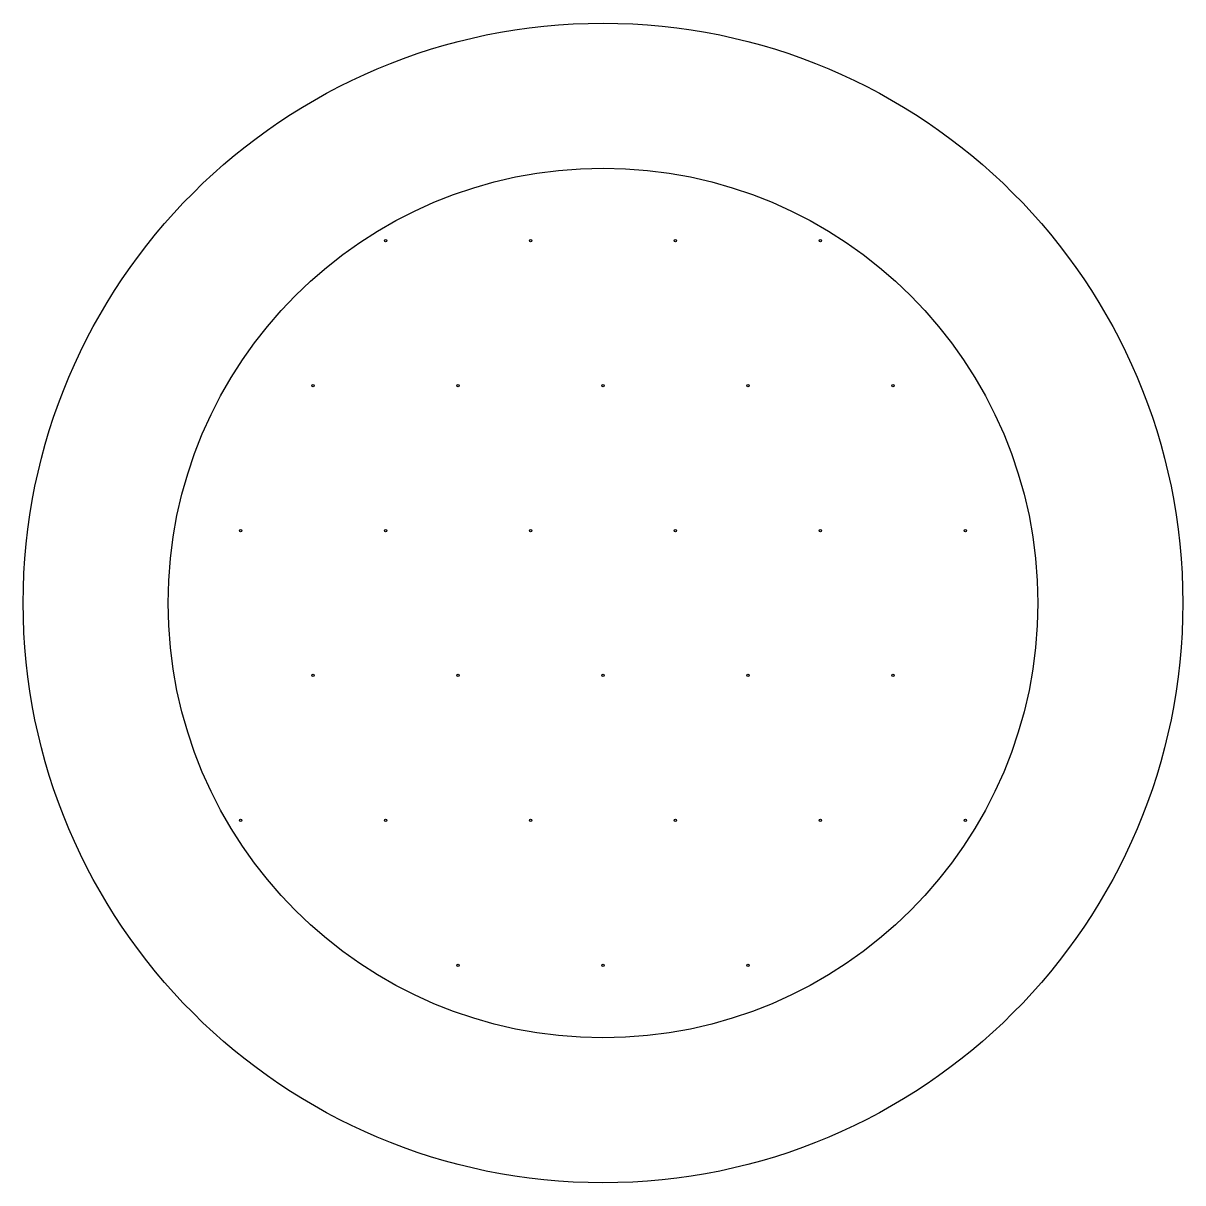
# Model space of a CAD drawing. Extents: x -2 to 2, y -2 to 2.
import ezdxf

# ---------------------------------------------------------------- set-up
doc = ezdxf.new("R2010")
doc.units = 0
doc.header["$LTSCALE"] = 0.2

msp = doc.modelspace()

# ---------------------------------------------------------------- linework, layer by layer
for centre, radius in [((0, 0), 2), ((0, 0), 1.5), ((-0.75, 1.25), 0.004), ((-0.25, 1.25), 0.004), ((0.25, 1.25), 0.004), ((0.75, 1.25), 0.004), ((-1, 0.75), 0.004), ((-0.5, 0.75), 0.004), ((0, 0.75), 0.004), ((0.5, 0.75), 0.004), ((1, 0.75), 0.004), ((-1.25, 0.25), 0.004), ((-0.75, 0.25), 0.004), ((-0.25, 0.25), 0.004), ((0.25, 0.25), 0.004), ((0.75, 0.25), 0.004), ((1.25, 0.25), 0.004), ((-1, -0.25), 0.004), ((-0.5, -0.25), 0.004), ((0, -0.25), 0.004), ((0.5, -0.25), 0.004), ((1, -0.25), 0.004), ((-1.25, -0.75), 0.004), ((-0.75, -0.75), 0.004), ((-0.25, -0.75), 0.004), ((0.25, -0.75), 0.004), ((0.75, -0.75), 0.004), ((1.25, -0.75), 0.004), ((-0.5, -1.25), 0.004), ((0, -1.25), 0.004), ((0.5, -1.25), 0.004)]:
    msp.add_circle(centre, radius)

doc.saveas('drawing.dxf')
